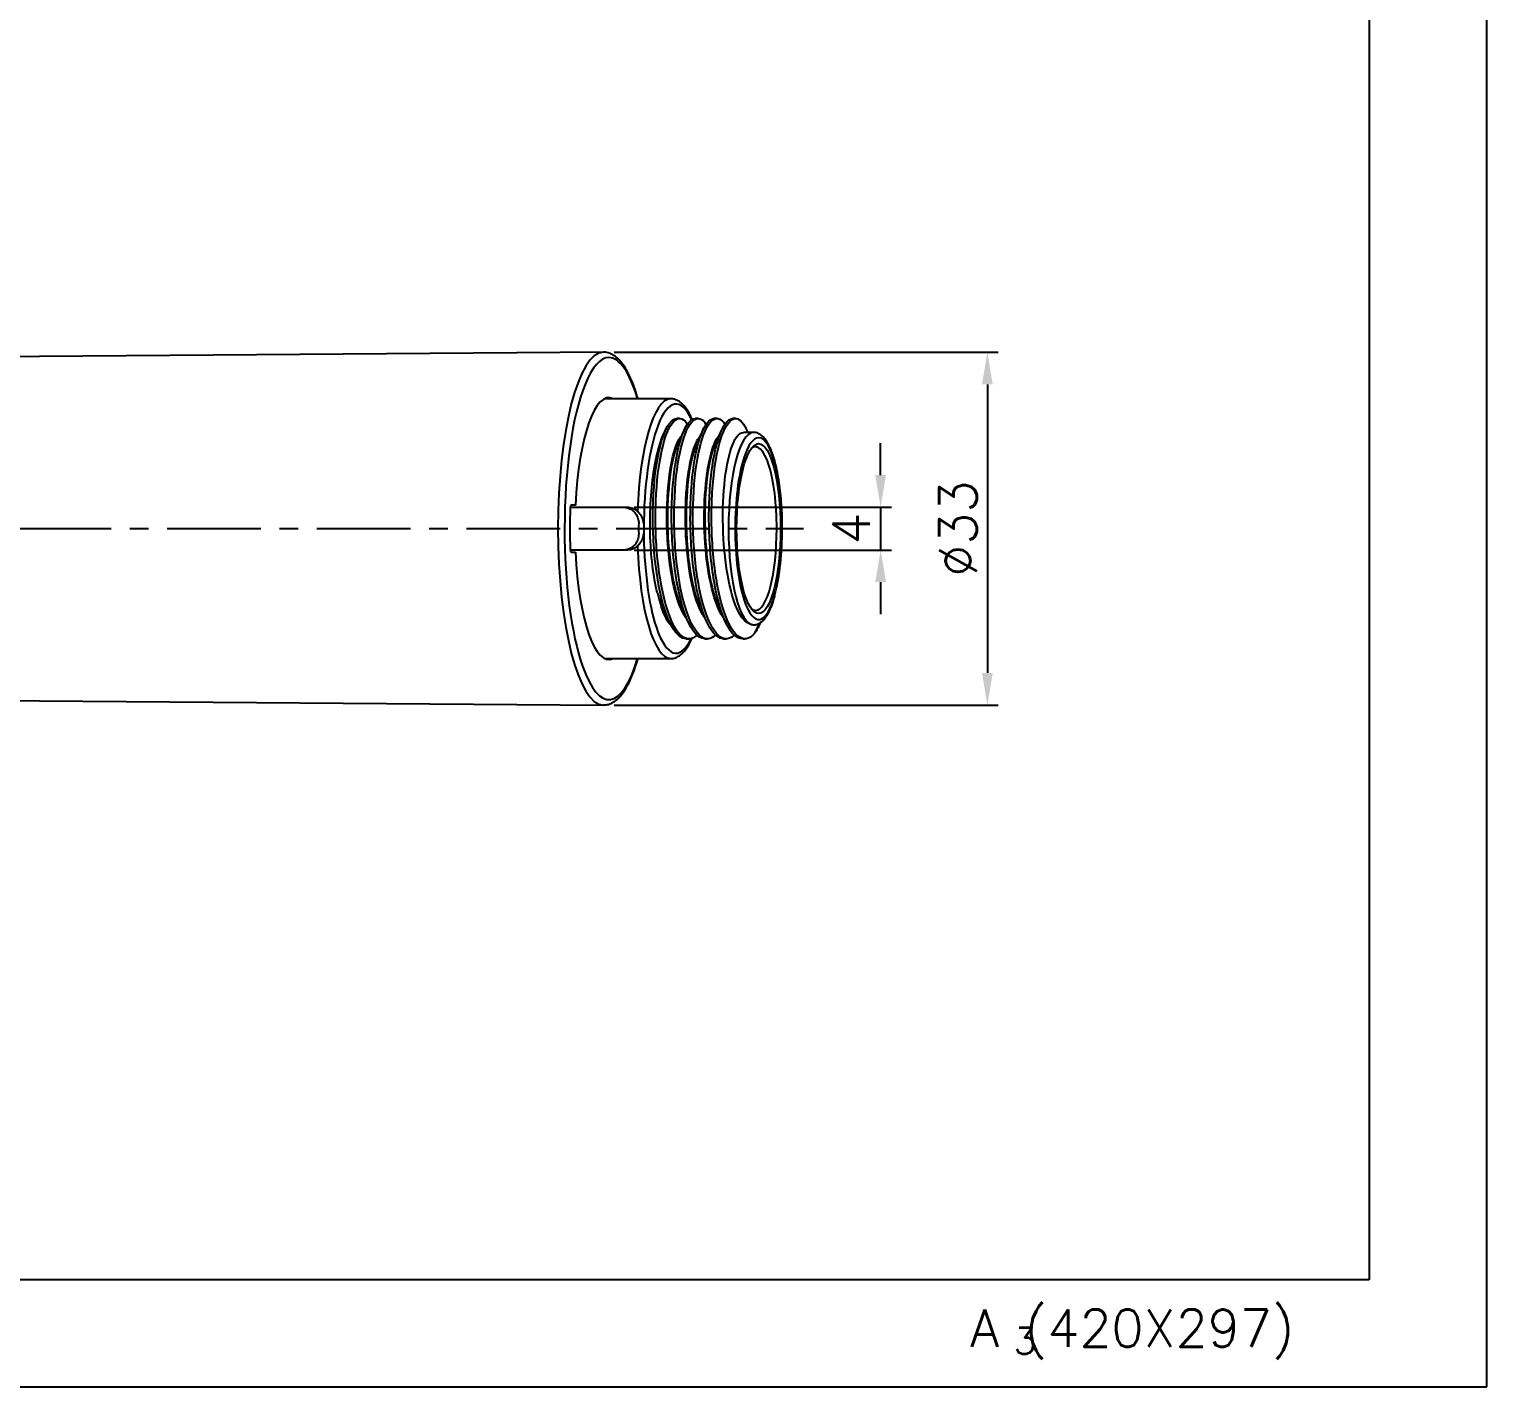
# Model space of a CAD drawing. Extents: x 41752 to 42172, y 12942 to 13239.
# Drawn here: x 42035.6 to 42172, y 12942.3 to 13069.3 of the extents above; entities that cross this region are included whole.
import ezdxf

# ---------------------------------------------------------------- set-up
doc = ezdxf.new("R2010")
doc.units = 0
doc.header["$LTSCALE"] = 7
doc.header["$MEASUREMENT"] = 0
doc.linetypes.add('CENTER', pattern=[2, 1.25, -0.25, 0.25, -0.25])
doc.layers.get('0').update_dxf_attribs({"color": 2, "linetype": 'CONTINUOUS'})
for name, color, linetype in [('1', 1, 'CENTER'), ('53', 7, 'CONTINUOUS'), ('DIM', 2, 'CONTINUOUS'), ('DWG', 7, 'CONTINUOUS'), ('TXT', 4, 'CONTINUOUS')]:
    doc.layers.add(name, color=color, linetype=linetype)
doc.styles.add('GHS', font='romans', dxfattribs={"bigfont": 'ghs'})

# ---------------------------------------------------------------- blocks, each defined once
blk = doc.blocks.new('BORDER')
for p, q in [((1, 0), (1, 1)), ((0, 0), (1, 0))]:
    blk.add_line(p, q)

msp = doc.modelspace()

# ---------------------------------------------------------------- linework, layer by layer
at = {"layer": '1'}
msp.add_line((41922.54, 13022.55), (42108.06, 13022.55), dxfattribs=at)
at = {"layer": '53', "color": 7, "linetype": 'Continuous'}
for p, q in [((42089.36, 13039.04), (42024.72, 13038.54)), ((42095.65, 13034.7), (42089.45, 13034.7)), ((42103.37, 13031.55), (42102.43, 13031.55)), ((42086.24, 13024.55), (42091.21, 13024.55)), ((42086.73, 13024.75), (42086.31, 13024.75)), ((42091.21, 13024.55), (42091.58, 13024.55)), ((42091.21, 13020.55), (42086.24, 13020.55)), ((42086.31, 13020.35), (42086.73, 13020.35)), ((42091.58, 13020.55), (42091.21, 13020.55)), ((42089.45, 13010.4), (42095.65, 13010.4)), ((42024.72, 13006.55), (42089.36, 13006.05))]:
    msp.add_line(p, q, dxfattribs=at)
for centre, major_axis, start_param, end_param in [((42089.36, 13022.55), (0, -16.5), 3.143851, 6.280436), ((42089.85, 13022.55), (0, -12.25), 9.296832, 10.815003), ((42096.13, 13022.55), (0, 11.65), 5.778522, 6.874189), ((42095.65, 13022.55), (0, -12.15), 9.424734, 9.437988), ((42096.13, 13022.55), (0, 11.65), 6.874189, 7.853982), ((42103.57, 13022.55), (0, -7.65), 1.570796, 3.343048), ((42103.86, 13022.55), (0, 8.5), 0.683787, 1.570796), ((42089.85, 13022.55), (0, 14.1), 1.432676, 1.708916), ((42086.31, 13024.45), (0, -0.3), 3.141593, 4.574269), ((42096.13, 13022.55), (0, 13.5), 1.533751, 1.607842), ((42096.13, 13022.55), (0, 11.65), 1.570796, 2.489003), ((42103.86, 13022.55), (0, 8.5), 1.570796, 2.475477), ((42103.57, 13022.55), (0, -7.65), 0, 1.570796), ((42103.86, 13022.55), (0, 8.5), 3.918744, 4.712389), ((42086.31, 13020.65), (0, -0.3), 4.850509, 6.283185), ((42089.85, 13022.55), (0, -12.25), 4.892961, 6.411132), ((42096.13, 13022.55), (0, -9), 5.442111, 5.651893), ((42103.57, 13022.55), (0, -7.65), 6.081731, 6.283185), ((42096.13, 13022.55), (0, 11.65), 2.489003, 3.61953)]:
    msp.add_ellipse(centre, major_axis=major_axis, ratio=0.258819, start_param=start_param, end_param=end_param, dxfattribs=at)
at = {"layer": '53', "color": 3, "linetype": 'Continuous'}
for centre, major_axis, start_param, end_param in [((42089.85, 13022.55), (0, 16), 0, 0.567647), ((42089.85, 13022.55), (0, 16), 5.574952, 6.283185), ((42089.85, 13022.55), (0, 16), 0.567647, 1.570796), ((42095.65, 13022.55), (0, -12.15), 9.437989, 10.862006), ((42103.37, 13022.55), (0, -9), 3.141676, 6.283123), ((42103.86, 13022.55), (0, 8.5), 0, 0.683787), ((42103.86, 13022.55), (0, 8.5), 4.712389, 6.283185), ((42089.85, 13022.55), (0, 16), 1.570796, 2.505813), ((42095.65, 13022.55), (0, -12.15), 4.845957, 6.278905), ((42103.86, 13022.55), (0, 8.5), 2.475477, 3.918744), ((42089.85, 13022.55), (0, 16), 2.505813, 3.849825)]:
    msp.add_ellipse(centre, major_axis=major_axis, ratio=0.258819, start_param=start_param, end_param=end_param, dxfattribs=at)
at = {"layer": '53', "color": 7, "linetype": 'Continuous'}
msp.add_ellipse((42103.86, 13022.55), major_axis=(0, -7.95), ratio=0.258819, dxfattribs=at)
for points, knots in [([(42092.58, 13034.7), (42092.49, 13035), (42092.3, 13035.61), (42091.97, 13036.45), (42091.6, 13037.23), (42091.2, 13037.88), (42090.78, 13038.39), (42090.34, 13038.76), (42089.9, 13038.97), (42089.56, 13039.06), (42089.38, 13039.04), (42089.36, 13039.03)], [0, 0, 0, 0, 0.111298, 0.242875, 0.375347, 0.509044, 0.644148, 0.764512, 0.87544, 0.980701, 1, 1, 1, 1]), ([(42097.65, 13032.76), (42097.63, 13032.79), (42097.51, 13033.06), (42097.27, 13033.53), (42096.91, 13034.03), (42096.54, 13034.4), (42096.14, 13034.62), (42095.81, 13034.71), (42095.63, 13034.69), (42095.58, 13034.68)], [0, 0, 0, 0, 0.029927, 0.233866, 0.441038, 0.626487, 0.79204, 0.946359, 1, 1, 1, 1]), ([(42097.09, 13012.25), (42096.87, 13012.25), (42096.13, 13012.53), (42094.96, 13014.67), (42094.04, 13019.55), (42093.87, 13025.27), (42094.46, 13030.23), (42095.4, 13032.52), (42096.02, 13032.84), (42096.21, 13032.84)], [0, 0, 0, 0, 0.069168, 0.239828, 0.410488, 0.581148, 0.751807, 0.922467, 1, 1, 1, 1]), ([(42098.09, 13012.59), (42097.63, 13012.17), (42096.61, 13012.09), (42095.21, 13014.67), (42094.28, 13019.55), (42094.12, 13025.27), (42094.71, 13030.23), (42095.85, 13033.03), (42096.76, 13032.94), (42097.19, 13032.35), (42097.21, 13032.31)], [0, 0, 0, 0, 0.128296, 0.272138, 0.41598, 0.559823, 0.703665, 0.847508, 0.99135, 1, 1, 1, 1]), ([(42098.83, 13012.25), (42098.64, 13012.25), (42097.93, 13012.49), (42096.77, 13014.49), (42095.82, 13019.3), (42095.61, 13025.02), (42096.17, 13030.04), (42097.11, 13032.48), (42097.75, 13032.84), (42097.96, 13032.84)], [0, 0, 0, 0, 0.061087, 0.231792, 0.402497, 0.573202, 0.743907, 0.914612, 1, 1, 1, 1]), ([(42099.83, 13012.59), (42099.4, 13012.19), (42098.41, 13012.08), (42097.01, 13014.49), (42096.06, 13019.3), (42095.85, 13025.02), (42096.41, 13030.04), (42097.53, 13032.95), (42098.41, 13032.97), (42098.82, 13032.5)], [0, 0, 0, 0, 0.123224, 0.269729, 0.416233, 0.562738, 0.709243, 0.855747, 1, 1, 1, 1]), ([(42100.58, 13012.25), (42100.53, 13012.25), (42099.97, 13012.3), (42098.89, 13013.52), (42097.76, 13017.82), (42097.34, 13023.44), (42097.7, 13028.82), (42098.62, 13032.17), (42099.38, 13032.85), (42099.72, 13032.85)], [0, 0, 0, 0, 0.013843, 0.184451, 0.355059, 0.525667, 0.696275, 0.866882, 1, 1, 1, 1]), ([(42101.57, 13012.58), (42101.28, 13012.32), (42100.46, 13012.01), (42099.13, 13013.52), (42098, 13017.82), (42097.58, 13023.44), (42097.94, 13028.82), (42098.94, 13032.43), (42099.98, 13033.1), (42100.55, 13032.54), (42100.71, 13032.31)], [0, 0, 0, 0, 0.081264, 0.225329, 0.369394, 0.513459, 0.657524, 0.801589, 0.945654, 1, 1, 1, 1]), ([(42102.37, 13012.25), (42101.93, 13012.23), (42100.96, 13012.95), (42099.76, 13016.44), (42099.12, 13021.85), (42099.27, 13027.46), (42100.12, 13031.68), (42100.99, 13032.82), (42101.44, 13032.85), (42101.47, 13032.85)], [0, 0, 0, 0, 0.14179, 0.311512, 0.481233, 0.650954, 0.820675, 0.990396, 1, 1, 1, 1]), ([(42103.47, 13012.73), (42103.27, 13012.52), (42102.56, 13011.99), (42101.28, 13012.75), (42100, 13016.44), (42099.36, 13021.85), (42099.51, 13027.46), (42100.36, 13031.68), (42101.57, 13033.27), (42102.37, 13032.55), (42102.7, 13031.88)], [0, 0, 0, 0, 0.053071, 0.19102, 0.328968, 0.466917, 0.604865, 0.742814, 0.880763, 1, 1, 1, 1]), ([(42094.39, 13016.55), (42094.01, 13018.04), (42093.77, 13020.04), (42093.66, 13024.23), (42093.8, 13026.36), (42094.33, 13029.59), (42094.66, 13030.77), (42095.05, 13031.57)], [0, 0, 0, 0, 0.355049, 0.355049, 0.710097, 0.710097, 1, 1, 1, 1]), ([(42097.04, 13014.25), (42096.61, 13014.86), (42096.23, 13015.87), (42095.6, 13018.56), (42095.38, 13020.34), (42095.23, 13023.92), (42095.29, 13025.74), (42095.67, 13028.8), (42095.97, 13030.03), (42096.42, 13030.92), (42096.5, 13031.05), (42096.59, 13031.16)], [0, 0, 0, 0, 0.215611, 0.215611, 0.460164, 0.460164, 0.704717, 0.704717, 0.94927, 0.94927, 1, 1, 1, 1]), ([(42096.39, 13030.73), (42096.31, 13030.58), (42096.24, 13030.39), (42095.57, 13028.54), (42095.24, 13025.5), (42095.46, 13019.34), (42096, 13016.38), (42096.77, 13014.82)], [0, 0, 0, 0, 0.05932, 0.05932, 0.532977, 0.532977, 1, 1, 1, 1]), ([(42098.77, 13014.28), (42098.67, 13014.42), (42098.57, 13014.59), (42098.09, 13015.56), (42097.74, 13016.69), (42097.25, 13019.36), (42097.09, 13020.89), (42096.99, 13023.97), (42097.04, 13025.53), (42097.33, 13028.23), (42097.56, 13029.38), (42098.01, 13030.62), (42098.17, 13030.94), (42098.35, 13031.16)], [0, 0, 0, 0, 0.050978, 0.050978, 0.260916, 0.260916, 0.470853, 0.470853, 0.68079, 0.68079, 0.890728, 0.890728, 1, 1, 1, 1]), ([(42098.14, 13030.75), (42098.12, 13030.71), (42098.1, 13030.67), (42097.78, 13029.94), (42097.51, 13028.9), (42097.15, 13026.34), (42097.06, 13024.83), (42097.09, 13021.76), (42097.21, 13020.2), (42097.64, 13017.37), (42097.96, 13016.14), (42098.39, 13015.09), (42098.45, 13014.95), (42098.52, 13014.82)], [0, 0, 0, 0, 0.01491, 0.01491, 0.251299, 0.251299, 0.487689, 0.487689, 0.724078, 0.724078, 0.960468, 0.960468, 1, 1, 1, 1]), ([(42100.51, 13014.3), (42100.32, 13014.58), (42100.14, 13014.93), (42099.61, 13016.27), (42099.31, 13017.51), (42098.89, 13020.36), (42098.78, 13021.93), (42098.76, 13024.99), (42098.86, 13026.47), (42099.23, 13029.01), (42099.49, 13030.03), (42099.91, 13030.9), (42100.01, 13031.07), (42100.12, 13031.2)], [0, 0, 0, 0, 0.095276, 0.095276, 0.304658, 0.304658, 0.51404, 0.51404, 0.723421, 0.723421, 0.932803, 0.932803, 1, 1, 1, 1]), ([(42099.89, 13030.74), (42099.62, 13030.19), (42099.38, 13029.36), (42098.98, 13027.15), (42098.86, 13025.71), (42098.81, 13022.68), (42098.88, 13021.07), (42099.24, 13018.16), (42099.52, 13016.83), (42099.99, 13015.44), (42100.13, 13015.11), (42100.27, 13014.82)], [0, 0, 0, 0, 0.204328, 0.204328, 0.440992, 0.440992, 0.677655, 0.677655, 0.914319, 0.914319, 1, 1, 1, 1]), ([(42103.3, 13013.56), (42102.64, 13013.58), (42101.98, 13014.44), (42100.81, 13018.14), (42100.45, 13021.46), (42100.56, 13025.98), (42100.7, 13027.4), (42101.14, 13029.69), (42101.44, 13030.58), (42101.98, 13031.39), (42102.2, 13031.55), (42102.43, 13031.55)], [0, 0, 0, 0, 0.241404, 0.241404, 0.568549, 0.568549, 0.732121, 0.732121, 0.895694, 0.895694, 1, 1, 1, 1]), ([(42106.07, 13022.55), (42106.07, 13022.74), (42106.07, 13023.31), (42106.04, 13024.26), (42105.96, 13025.34), (42105.85, 13026.39), (42105.7, 13027.37), (42105.52, 13028.28), (42105.31, 13029.1), (42105.06, 13029.83), (42104.78, 13030.44), (42104.48, 13030.93), (42104.15, 13031.27), (42103.8, 13031.48), (42103.52, 13031.56), (42103.39, 13031.54), (42103.38, 13031.54)], [0, 0, 0, 0, 0.042978, 0.124773, 0.206649, 0.288625, 0.370775, 0.453204, 0.536072, 0.619641, 0.704352, 0.790898, 0.867554, 0.933374, 0.994422, 1, 1, 1, 1]), ([(42091.21, 13024.55), (42091.37, 13024.55), (42091.53, 13024.52), (42091.68, 13024.46), (42091.84, 13024.41), (42091.98, 13024.32), (42092.1, 13024.22), (42092.23, 13024.12), (42092.34, 13023.99), (42092.42, 13023.85), (42092.51, 13023.7), (42092.57, 13023.54), (42092.6, 13023.38), (42092.63, 13023.27), (42092.64, 13023.16), (42092.64, 13023.05)], [0, 0, 0, 0, 0.213972, 0.213972, 0.213972, 0.427779, 0.427779, 0.427779, 0.642275, 0.642275, 0.642275, 0.85772, 0.85772, 0.85772, 1, 1, 1, 1]), ([(42091.58, 13024.55), (42091.74, 13024.55), (42091.9, 13024.52), (42092.05, 13024.46), (42092.2, 13024.41), (42092.34, 13024.33), (42092.46, 13024.22), (42092.49, 13024.21), (42092.51, 13024.19), (42092.53, 13024.16)], [0, 0, 0, 0, 0.457981, 0.457981, 0.457981, 0.915715, 0.915715, 0.915715, 1, 1, 1, 1]), ([(42093.12, 13023.05), (42093.12, 13023.05), (42093.12, 13023.05), (42093.12, 13023.05), (42093.11, 13023.1), (42093.1, 13023.14), (42093.09, 13023.18), (42093.06, 13023.34), (42093, 13023.5), (42092.92, 13023.66), (42092.86, 13023.77), (42092.78, 13023.88), (42092.7, 13023.98), (42092.65, 13024.05), (42092.59, 13024.11), (42092.53, 13024.16)], [0, 0, 0, 0, 0.005769, 0.005769, 0.005769, 0.113138, 0.113138, 0.113138, 0.518426, 0.518426, 0.518426, 0.811888, 0.811888, 0.811888, 1, 1, 1, 1]), ([(42092.64, 13022.05), (42092.64, 13021.88), (42092.61, 13021.71), (42092.56, 13021.55), (42092.51, 13021.39), (42092.43, 13021.24), (42092.33, 13021.11), (42092.23, 13020.98), (42092.11, 13020.86), (42091.97, 13020.77), (42091.84, 13020.69), (42091.68, 13020.62), (42091.52, 13020.58), (42091.42, 13020.56), (42091.31, 13020.55), (42091.21, 13020.55)], [0, 0, 0, 0, 0.214979, 0.214979, 0.214979, 0.429825, 0.429825, 0.429825, 0.64522, 0.64522, 0.64522, 0.860629, 0.860629, 0.860629, 1, 1, 1, 1]), ([(42092.53, 13020.93), (42092.59, 13020.98), (42092.65, 13021.05), (42092.7, 13021.11), (42092.78, 13021.21), (42092.86, 13021.32), (42092.92, 13021.44), (42093, 13021.59), (42093.06, 13021.75), (42093.09, 13021.91), (42093.1, 13021.95), (42093.11, 13022), (42093.12, 13022.04), (42093.12, 13022.04), (42093.12, 13022.04), (42093.12, 13022.05)], [0, 0, 0, 0, 0.188112, 0.188112, 0.188112, 0.481574, 0.481574, 0.481574, 0.886862, 0.886862, 0.886862, 0.994231, 0.994231, 0.994231, 1, 1, 1, 1]), ([(42092.53, 13020.93), (42092.47, 13020.87), (42092.41, 13020.82), (42092.34, 13020.78), (42092.2, 13020.69), (42092.05, 13020.62), (42091.89, 13020.58), (42091.79, 13020.56), (42091.69, 13020.55), (42091.58, 13020.55)], [0, 0, 0, 0, 0.233949, 0.233949, 0.233949, 0.699508, 0.699508, 0.699508, 1, 1, 1, 1]), ([(42103.36, 13013.56), (42103.47, 13013.55), (42103.7, 13013.57), (42104.04, 13013.74), (42104.36, 13014.02), (42104.66, 13014.43), (42104.95, 13014.99), (42105.19, 13015.61), (42105.32, 13016.07), (42105.37, 13016.27)], [0, 0, 0, 0, 0.10287, 0.231572, 0.368791, 0.526659, 0.701212, 0.876264, 1, 1, 1, 1]), ([(42095.63, 13010.4), (42095.63, 13010.4), (42095.78, 13010.37), (42096.08, 13010.46), (42096.47, 13010.65), (42096.84, 13010.98), (42097.19, 13011.44), (42097.45, 13011.91), (42097.6, 13012.23), (42097.64, 13012.32)], [0, 0, 0, 0, 0.007517, 0.173216, 0.337963, 0.514933, 0.712148, 0.922362, 1, 1, 1, 1]), ([(42089.35, 13006.07), (42089.47, 13006.06), (42089.74, 13006.07), (42090.17, 13006.24), (42090.6, 13006.53), (42091.01, 13006.96), (42091.42, 13007.54), (42091.8, 13008.26), (42092.16, 13009.1), (42092.41, 13009.84), (42092.55, 13010.28), (42092.58, 13010.38)], [0, 0, 0, 0, 0.081531, 0.191686, 0.305772, 0.429186, 0.560809, 0.695345, 0.828974, 0.961433, 1, 1, 1, 1])]:
    msp.add_open_spline(points, degree=3, knots=knots, dxfattribs=at)
for points, degree in [([(42096.45, 13032.84), (42096.33, 13032.84), (42096.21, 13032.84)], 2), ([(42098.2, 13032.84), (42098.08, 13032.84), (42097.96, 13032.84)], 2), ([(42098.94, 13032.25), (42098.88, 13032.38), (42098.81, 13032.51)], 2), ([(42099.96, 13032.85), (42099.83, 13032.85), (42099.71, 13032.85)], 2), ([(42101.7, 13032.85), (42101.58, 13032.85), (42101.46, 13032.85)], 2), ([(42095.22, 13031.9), (42095.04, 13031.55)], 1), ([(42096.96, 13031.9), (42096.68, 13031.31), (42096.39, 13030.73)], 2), ([(42098.72, 13031.91), (42098.43, 13031.33), (42098.14, 13030.74)], 2), ([(42100.46, 13031.9), (42100.17, 13031.31), (42099.88, 13030.73)], 2), ([(42102.87, 13031.55), (42102.78, 13031.72), (42102.7, 13031.9)], 2), ([(42094.39, 13016.55), (42094.58, 13015.87), (42094.79, 13015.28), (42095.02, 13014.82)], 3), ([(42095.69, 13013.49), (42095.35, 13013.81), (42095.03, 13014.42), (42094.75, 13015.28)], 3), ([(42095.26, 13014.3), (42095.08, 13014.56), (42094.91, 13014.89), (42094.75, 13015.28)], 3), ([(42095.02, 13014.83), (42095.3, 13014.25), (42095.59, 13013.66)], 2), ([(42096.76, 13014.83), (42097.05, 13014.25), (42097.34, 13013.66)], 2), ([(42098.51, 13014.82), (42098.8, 13014.24), (42099.09, 13013.65)], 2), ([(42100.26, 13014.83), (42100.55, 13014.25), (42100.84, 13013.66)], 2), ([(42104.06, 13013.86), (42103.88, 13013.41), (42103.68, 13013.03), (42103.47, 13012.73)], 3), ([(42103.47, 13012.73), (42103.63, 13013.06), (42103.8, 13013.39), (42103.97, 13013.73)], 3), ([(42097.09, 13012.25), (42097.21, 13012.25), (42097.33, 13012.25)], 2), ([(42098.83, 13012.25), (42098.95, 13012.25), (42099.08, 13012.25)], 2), ([(42100.58, 13012.25), (42100.71, 13012.25), (42100.83, 13012.25)], 2), ([(42102.37, 13012.25), (42102.49, 13012.25), (42102.62, 13012.25)], 2)]:
    msp.add_open_spline(points, degree=degree, dxfattribs=at)
at = {"layer": 'DIM'}
for p, q in [((42090.36, 13039.04), (42126.25, 13039.04)), ((42125.25, 13036.04), (42125.25, 13009.05)), ((42115.27, 13027.55), (42115.27, 13030.55)), ((42092.21, 13024.55), (42116.27, 13024.55)), ((42115.27, 13024.55), (42115.27, 13020.55)), ((42092.21, 13020.55), (42116.27, 13020.55)), ((42115.27, 13017.55), (42115.27, 13014.55)), ((42090.36, 13006.05), (42126.25, 13006.05))]:
    msp.add_line(p, q, dxfattribs=at)
for points in [[(42124.75, 13036.04), (42125.75, 13036.04), (42125.25, 13039.04)], [(42114.77, 13027.55), (42115.77, 13027.55), (42115.27, 13024.55)], [(42114.77, 13017.55), (42115.77, 13017.55), (42115.27, 13020.55)], [(42124.75, 13009.05), (42125.75, 13009.05), (42125.25, 13006.05)]]:
    msp.add_solid(points, dxfattribs=at)
at = {"layer": 'TXT'}
for p, q in [((42160.97, 13226.29), (42160.97, 12952.29)), ((42160.97, 12952.29), (41782.97, 12952.29))]:
    msp.add_line(p, q, dxfattribs=at)

# ---------------------------------------------------------------- block references
at = {"xscale": 420, "yscale": 297, "zscale": 420}
msp.add_blockref('BORDER', (41751.97, 12942.29), dxfattribs=at)

# ---------------------------------------------------------------- texts
at = {"layer": 'DIM', "char_height": 3.5, "attachment_point": 5, "rotation": 90, "style": 'GHS'}
for s, insert in [('\\A1;%%C33', (42122.5, 13022.55)), ('\\A1;4', (42112.52, 13022.55))]:
    msp.add_mtext(s, dxfattribs=dict(at, insert=insert))
at = {"layer": 'DWG', "style": 'GHS'}
for s, height, p in [('A (420X297)', 3.5, (42123.66, 12946.03)), ('3', 2.5, (42127.69, 12945.34))]:
    msp.add_text(s, height=height, dxfattribs=at).set_placement(p)

doc.saveas('drawing.dxf')
